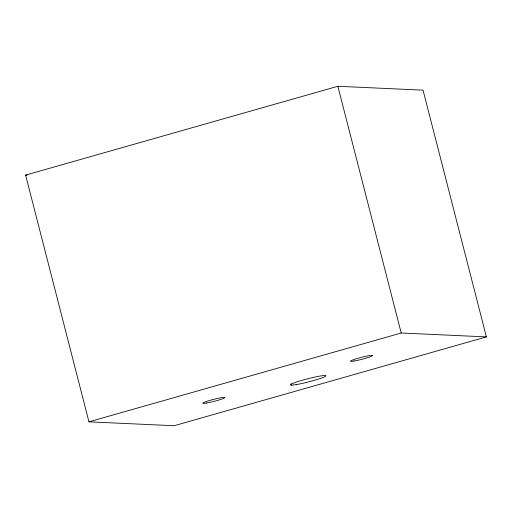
<?xml version="1.0" encoding="UTF-8"?>
<svg xmlns="http://www.w3.org/2000/svg" width="512" height="512" viewBox="0 0 512 512"><rect width="100%" height="100%" fill="white"/><g stroke="black" fill="none" stroke-linecap="round" stroke-linejoin="round"><path stroke-width="0.77" d="M25.6 175.104L337.862 86.272L423.046 90.163L486.4 336.896L174.138 425.728L88.954 421.837L25.6 175.104L27.194 175.174M88.954 421.837L401.21 333.011L486.4 336.896M337.862 86.272L401.21 333.011M290.982 383.59L291.373 385.107M354.048 361.037A11.418 1.018 -14.4 0 0 372.32 355.84A11.418 1.018 -14.4 0 0 358.195 358.208A11.418 1.018 -14.4 0 0 354.048 361.037M206.355 403.053A11.418 1.018 -14.4 0 0 224.627 397.85A11.418 1.018 -14.4 0 0 210.502 400.224A11.418 1.018 -14.4 0 0 206.355 403.053M296.294 384.589A18.266 1.626 -14.4 0 0 325.53 376.269A18.266 1.626 -14.4 0 0 302.925 380.064A18.266 1.626 -14.4 0 0 296.294 384.589"/></g></svg>
